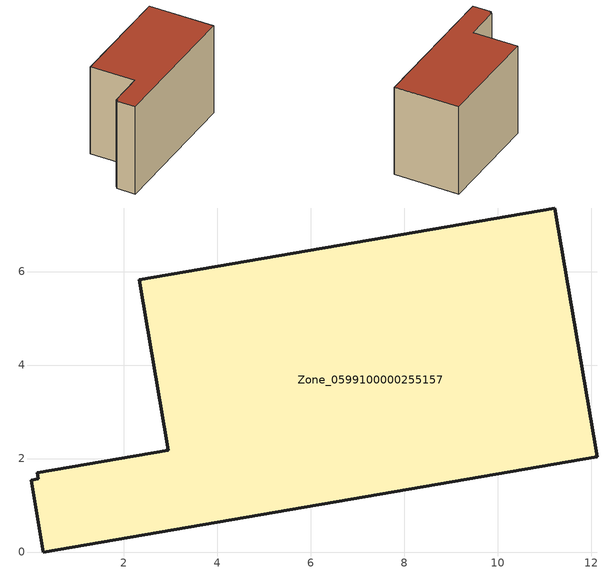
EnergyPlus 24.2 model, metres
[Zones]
Zone_0599100000255157
 floor ground (C_G): 0.17,1.57 0.15,1.7 2.96,2.18 2.33,5.83 11.22,7.36 12.14,2.04 0.28,0 0.02,1.54 z0
 wall outside (C_F): 0.28,0 12.14,2.04 11.22,7.36 2.33,5.83 2.96,2.18 0.15,1.7 0.17,1.57 0.02,1.54 0.28,0 z0:7.76
 roof outside (C_R): 0.15,1.7 0.17,1.57 0.02,1.54 0.28,0 12.14,2.04 11.22,7.36 2.33,5.83 2.96,2.18 z7.76
[BUILDING]
Pand.0599100000255157: North Axis=0; Terrain=City; Loads Convergence Tolerance Value=0.04; Temperature Convergence Tolerance Value=0.4; Solar Distribution=FullExterior; Maximum Number of Warmup Days=25; Minimum Number of Warmup Days=1
[Site:Location]
Rotterdam.The.Hague.AP_ZH_NLD Design_Conditions: Latitude=51.96; Longitude=4.45; Time Zone=1; Elevation=-4.5
[SITE:GROUNDTEMPERATURE:BUILDINGSURFACE]
18, 18, 18, 18, 18, 18, 18, 18, 18, 18, 18, 18
[MATERIAL] Thermal Absorptance=0.9; Solar Absorptance=0.7; Visible Absorptance=0.7
Name | Roughness | Thickness | Conductivity | Density | Specific Heat
G.TI.1992-2005 | MediumSmooth | 0.15 | 0.06 | 540 | 1210
F.TI.1992-2005 | Rough | 0.3 | 0.12 | 1920 | 840
R.TI.1992-2005 | MediumRough | 0.2 | 0.08 | 1500 | 1000
[CONSTRUCTION]
C_G: G.TI.1992-2005
C_F: F.TI.1992-2005
C_R: R.TI.1992-2005
[ZONE]
Zone_0599100000255157: Type=1; Multiplier=1; Ceiling Height=Autocalculate; Volume=Autocalculate; Floor Area=autocalculate; Part of Total Floor Area=Yes
[ZONEINFILTRATION:DESIGNFLOWRATE]
Infil_Zone_0599100000255157: Zone or ZoneList or Space or SpaceList=Zone_0599100000255157; Schedule=AlwaysOn; Design Flow Rate Calculation Method=Flow/Area; Flow Rate per Floor Area=0.0015; Constant Term Coefficient=1; Temperature Term Coefficient=0; Velocity Term Coefficient=0; Velocity Squared Term Coefficient=0
[HVACTEMPLATE:ZONE:IDEALLOADSAIRSYSTEM]
Zone_0599100000255157: Maximum Heating Supply Air Temperature=50; Minimum Cooling Supply Air Temperature=13; Maximum Heating Supply Air Humidity Ratio=0.0156; Minimum Cooling Supply Air Humidity Ratio=0.0077; Heating Limit=NoLimit; Cooling Limit=NoLimit; Dehumidification Control Type=ConstantSensibleHeatRatio; Cooling Sensible Heat Ratio=0.7; Dehumidification Setpoint=60; Humidification Control Type=None; Humidification Setpoint=30; Outdoor Air Method=None; Outdoor Air Flow Rate per Person=0.00944; Outdoor Air Flow Rate per Zone Floor Area=0; Outdoor Air Flow Rate per Zone=0; Demand Controlled Ventilation Type=None; Outdoor Air Economizer Type=NoEconomizer; Heat Recovery Type=None; Sensible Heat Recovery Effectiveness=0.7; Latent Heat Recovery Effectiveness=0.65
[ZONECONTROL:THERMOSTAT]
ThermostatControl_Zone_0599100000255157: Zone or ZoneList=Zone_0599100000255157; Control Type Schedule=DualSetpointControlType; Control 1=Thermostat_Zone_0599100000255157; Temperature Difference Between Cutout And Setpoint=0
[THERMOSTATSETPOINT:DUALSETPOINT]
Thermostat_Zone_0599100000255157: Heating Setpoint Temperature Schedule=HeatingSetpoint_Zone_0599100000255157; Cooling Setpoint Temperature Schedule=CoolingSetpoint_Zone_0599100000255157
[SCHEDULE:COMPACT]
HeatingSetpoint_Zone_0599100000255157: Through: 12/31, For: AllDays, Until: 24:00, 21
CoolingSetpoint_Zone_0599100000255157: Through: 12/31, For: AllDays, Until: 24:00, 24
DualSetpointControlType: Through: 12/31, For: AllDays, Until: 24:00, 4
AlwaysOn: Through: 12/31, For: AllDays, Until: 24:00, 1
